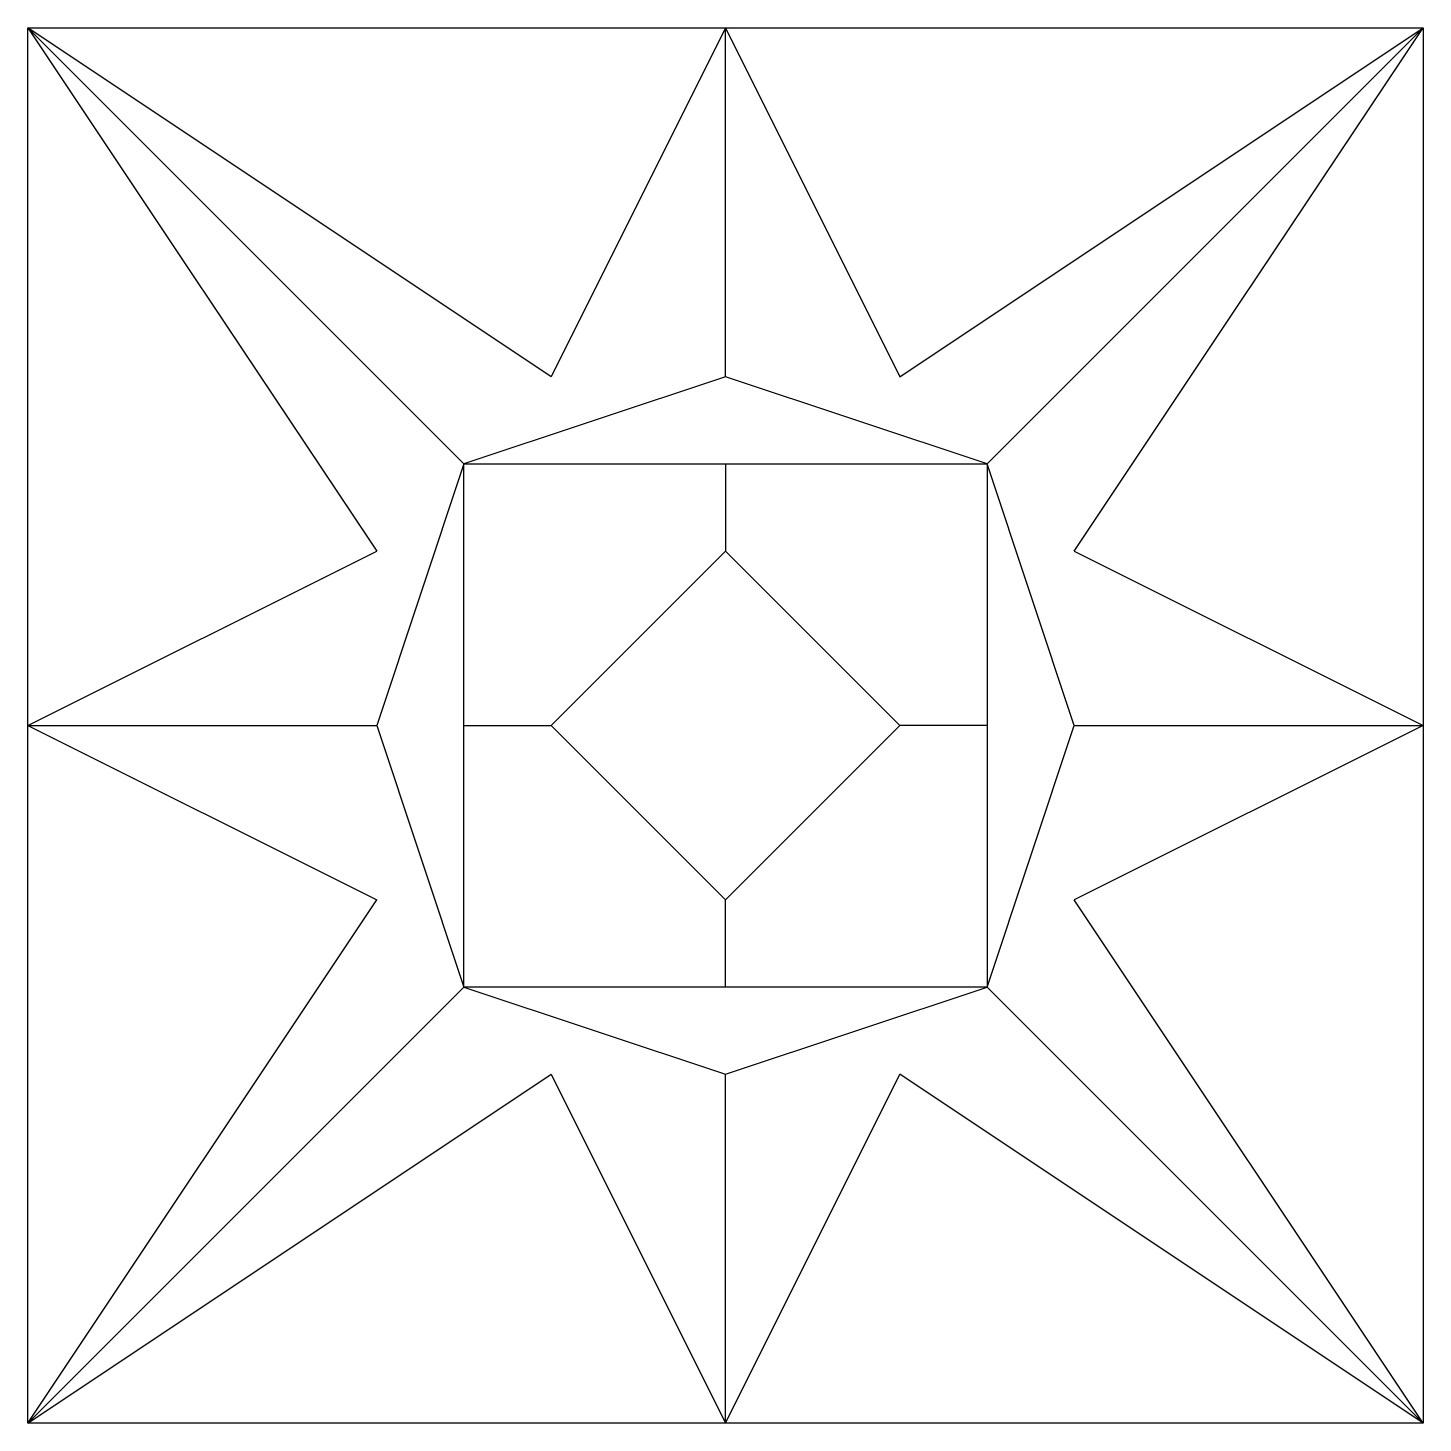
# Model space of a CAD drawing. Header units: inches. Extents: x 2 to 10, y 1 to 9.
import ezdxf

# ---------------------------------------------------------------- set-up
doc = ezdxf.new("R2010")
doc.units = ezdxf.units.IN
doc.header["$MEASUREMENT"] = 0

msp = doc.modelspace()

# ---------------------------------------------------------------- linework, layer by layer
for p, q in [((2, 1), (2, 9)), ((2, 9), (10, 9)), ((2, 9), (4.5, 6.5)), ((5, 7), (2, 9)), ((2, 9), (4, 6)), ((5, 7), (2, 9)), ((5, 7), (2, 9)), ((5, 7), (2, 9)), ((6, 9), (5, 7)), ((6, 9), (7, 7)), ((6, 7), (6, 9)), ((7, 7), (10, 9)), ((7.5, 6.5), (10, 9)), ((8, 6), (10, 9)), ((10, 9), (10, 1)), ((6, 7), (4.5, 6.5)), ((7.5, 6.5), (6, 7)), ((4.5, 6.5), (4, 5)), ((4.5, 6.5), (7.5, 6.5)), ((4.5, 3.5), (4.5, 6.5)), ((6, 6.5), (6, 6)), ((7.5, 6.5), (7.5, 3.5)), ((8, 5), (7.5, 6.5)), ((2, 5), (4, 6)), ((5, 5), (6, 6)), ((7, 5), (6, 6)), ((8, 6), (10, 5)), ((2, 5), (4, 4)), ((2, 5), (4, 5)), ((4, 5), (4.5, 3.5)), ((4.5, 5), (5, 5)), ((6, 4), (5, 5)), ((6, 4), (7, 5)), ((7.5, 5), (7, 5)), ((7.5, 3.5), (8, 5)), ((10, 5), (8, 4)), ((8, 5), (10, 5)), ((2, 1), (4, 4)), ((6, 3.5), (6, 4)), ((10, 1), (8, 4)), ((2, 1), (4.5, 3.5)), ((7.5, 3.5), (4.5, 3.5)), ((4.5, 3.5), (6, 3)), ((6, 3), (7.5, 3.5)), ((10, 1), (7.5, 3.5)), ((2, 1), (5, 3)), ((5, 3), (6, 1)), ((6, 1), (7, 3)), ((6, 1), (6, 3)), ((10, 1), (7, 3)), ((10, 1), (2, 1))]:
    msp.add_line(p, q)

doc.saveas('drawing.dxf')
